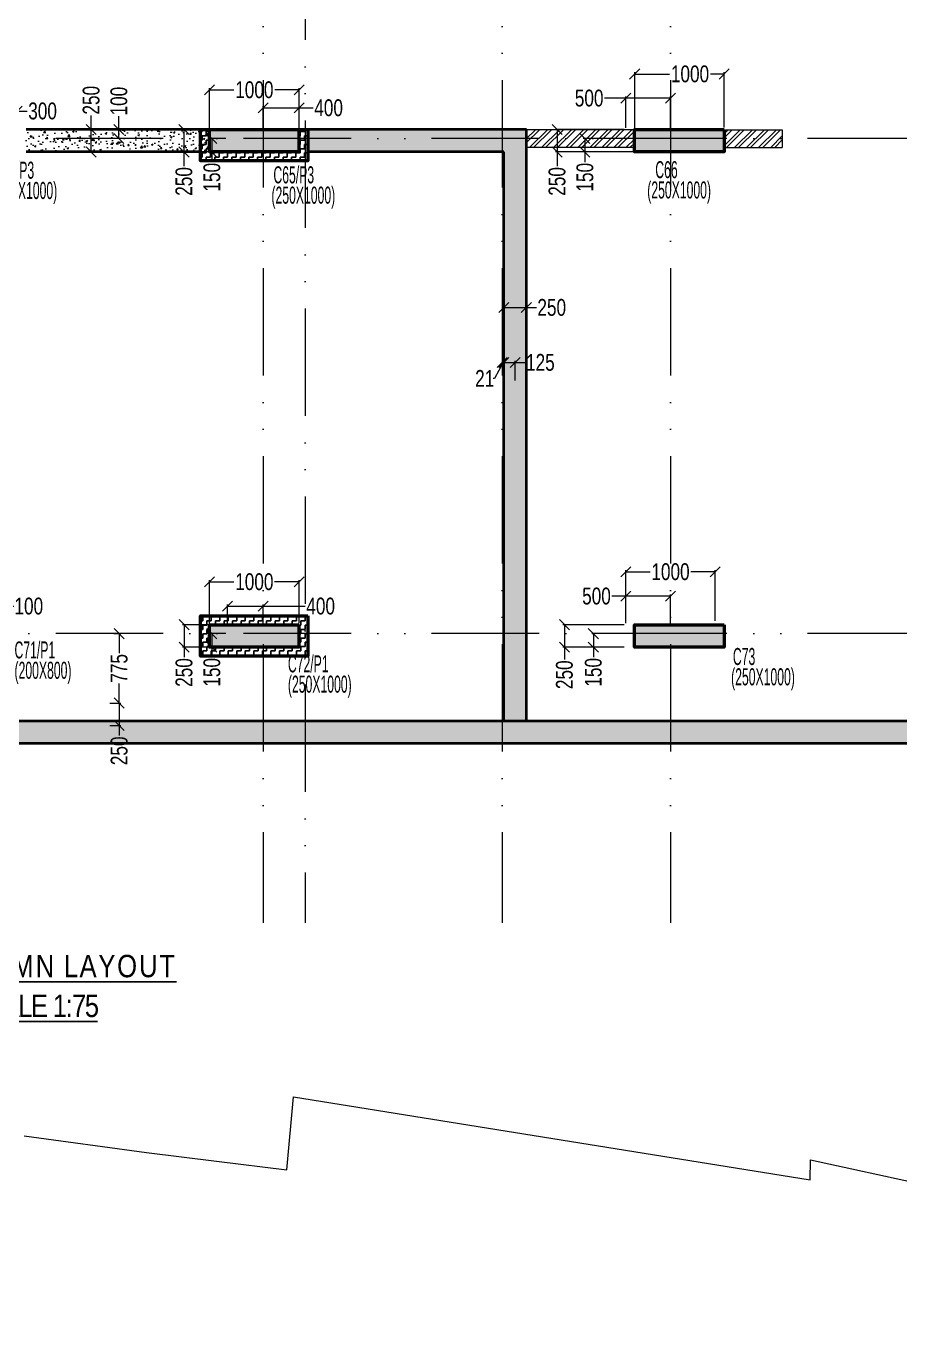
# Model space of a CAD drawing. Header units: millimetres. Extents: x 359 to 43503, y 1365 to 61403.
# Drawn here: x 17270 to 27035, y 3565 to 18096 of the extents above; entities that cross this region are included whole.
import ezdxf

# ---------------------------------------------------------------- set-up
doc = ezdxf.new("R2010")
doc.units = ezdxf.units.MM
doc.linetypes.add('ACAD_ISO04W100', pattern=[30, 24, -3, 0, -3])
doc.linetypes.add('ACAD_ISO12W100', pattern=[21, 12, -3, 0, -3, 0, -3])
for name, color, linetype, lineweight in [('-STR-WALL HAT', 250, 'Continuous', 20), ('A-ANNO-DIMS', 8, 'Continuous', 15), ('A-ANNO-GRID-LINE', 9, 'ACAD_ISO04W100', 20), ('A-CLMN', 5, 'Continuous', 50), ('A-CONC', 5, 'Continuous', 40), ('A-CONC-PATT', 253, 'Continuous', 0), ('Block work', 2, 'Continuous', 13), ('ESGridAnnotations', 181, 'Continuous', 20), ('S - BEAM', 2, 'Continuous', 13), ('S-COLS-IDEN', 4, 'Continuous', 9), ('STR-COL-DIM', 8, 'Continuous', 18)]:
    doc.layers.add(name, color=color, linetype=linetype, lineweight=lineweight)
for name, color, linetype in [('COMMENTS', 1, 'Continuous'), ('S-COL-TER HATCH', 55, 'Continuous'), ('sub title', 22, 'Continuous')]:
    doc.layers.add(name, color=color, linetype=linetype)
doc.styles.add('SD', font='ARIALNB.TTF')
doc.styles.add('SOBHA', font='swisscl.ttf')
doc.styles.add('Swis721 LtCn BT', font='swisscl.ttf', dxfattribs={"width": 0.7, "height": 250})
doc.dimstyles.new('S-75', dxfattribs={"dimscale": 75, "dimtxt": 2.5, "dimasz": 1.5, "dimexe": 0.25, "dimexo": 0.25, "dimgap": 0.1, "dimtad": 0, "dimdec": 0, "dimzin": 0, "dimdsep": 46, "dimtxsty": 'SOBHA', "dimblk": 'OBLIQUE', "dimcen": 0.09, "dimclrd": 9, "dimclre": 9, "dimclrt": 6, "dimadec": 5, "dimazin": 0, "dimtfac": 1, "dimtdec": 0, "dimtmove": 0, "dimatfit": 3, "dimfxl": 0.18, "dimtolj": 1, "dimtzin": 0, "dimlwd": -1, "dimlwe": -1, "dimarcsym": 0})
pattern_1 = [(45, (200923.71, 1703718.63), (-67.351921, 67.351921), []), (45, (200968.61, 1703718.63), (-67.351921, 67.351921), [])]

# ---------------------------------------------------------------- blocks, each defined once
blk = doc.blocks.new('A$Ca94b9103')
at = {"layer": '-STR-WALL HAT'}
h = blk.add_hatch(dxfattribs=at)
h.set_pattern_fill('AR-CONC', color=8, style=0)
h.set_pattern_definition([(50, (-0.37, 0), (182.1847, -15.9391), [19.05, -209.55]), (355, (-0.37, 0), (-35.2434, 191.0568), [15.24, -167.6406]), (100.45144, (14.81, -1.33), (146.94125, 175.11775), [16.19, -178.0902]), (46.1842, (-0.37, 50.8), (271.079, -42.0423), [28.575, -314.325]), (96.6356, (22.22, 47.3), (237.4041, 247.4261), [24.285, -267.1356]), (351.18415, (-0.37, 50.8), (237.4041, 247.4261), [22.86, -251.4597]), (21, (25.03, 38.1), (151.6144, -102.2652), [19.05, -209.55]), (326, (25.03, 38.1), (61.802, 184.188), [15.24, -167.64]), (71.45144, (37.66, 29.58), (213.4164, 81.9228), [16.19, -178.0899]), (37.5, (-0.37, 0), (3.0886, 84.55504), [0, -165.608, 0, -170.18, 0, -168.275]), (7.5, (-0.37, 0), (66.81966, 100.18057), [0, -97.028, 0, -161.798, 0, -64.135]), (327.5, (-57.01, 0), (135.5906, -5.72874), [0, -63.5, 0, -198.12, 0, -262.89]), (317.5, (-82.41, 0), (148.1292, 25.4265), [0, -82.55, 0, -131.572, 0, -186.69])])
edge = h.paths.add_edge_path()
edge.add_line((18391, 6406), (18391, 51))
edge.add_line((18391, 51), (8201, 51))
edge.add_line((8201, 51), (8201, 47))
edge.add_line((8201, 47), (7951, 47))
edge.add_line((7951, 47), (7950, -199))
edge.add_line((7950, -199), (29145, -199))
edge.add_line((29145, -199), (29146, 6895))
edge.add_line((29146, 6895), (31641, 6895))
edge.add_line((31641, 6895), (31641, 10406))
edge.add_line((31646, 10406), (31391, 10406))
edge.add_line((31391, 10406), (31391, 7145))
edge.add_line((31391, 7145), (28896, 7145))
edge.add_line((28896, 7145), (28896, 51))
edge.add_line((28896, 51), (18147, 51))
edge.add_line((18641, 51), (18641, 6656))
edge.add_line((18641, 6656), (16201, 6656))
edge.add_line((16201, 6656), (16200, 6406))
edge.add_line((16200, 6406), (18391, 6406))
h = blk.add_hatch(dxfattribs=at)
h.set_pattern_fill('AR-CONC', color=8, style=0)
h.set_pattern_definition([(50, (-0.37, -49.92), (182.1847, -15.9391), [19.05, -209.55]), (355, (-0.37, -49.92), (-35.2434, 191.0568), [15.24, -167.6406]), (100.4514, (14.81, -51.25), (146.9412, 175.1178), [16.19, -178.0902]), (46.1842, (-0.37, 0.88), (271.079, -42.0423), [28.575, -314.325]), (96.6356, (22.22, -2.63), (237.404, 247.426), [24.285, -267.1356]), (351.1842, (-0.37, 0.88), (237.404, 247.426), [22.86, -251.4597]), (21, (25.03, -11.82), (151.6144, -102.2652), [19.05, -209.55]), (326, (25.03, -11.82), (61.802, 184.188), [15.24, -167.64]), (71.4514, (37.66, -20.35), (213.4164, 81.9228), [16.19, -178.09]), (37.5, (-0.37, -49.924), (3.0886, 84.55504), [0, -165.608, 0, -170.18, 0, -168.275]), (7.5, (-0.37, -49.92), (66.81966, 100.18057), [0, -97.028, 0, -161.798, 0, -64.135]), (327.5, (-57.01, -49.924), (135.5906, -5.72874), [0, -63.5, 0, -198.12, 0, -262.89]), (317.5, (-82.41, -49.92), (148.1292, 25.4265), [0, -82.55, 0, -131.572, 0, -186.69])])
h.paths.add_polyline_path([(15100, 6656), (13051, 6656), (13051, 6406), (15100, 6406)])
at = {"layer": 'A-CONC-PATT'}
h = blk.add_hatch(color=256, dxfattribs=at)
h.dxf.hatch_style = 1
h.paths.add_polyline_path([(16100, 6406), (16100, 6656), (15100, 6656), (15100, 6406)])
at = {"layer": 'A-CONC-PATT', "linetype": 'ByBlock'}
h = blk.add_hatch(color=256, dxfattribs=at)
h.dxf.hatch_style = 1
h.paths.add_polyline_path([(20850, 6656), (20850, 6406), (19850, 6406), (19850, 6656)])
at = {"layer": 'A-CONC-PATT'}
h = blk.add_hatch(color=256, dxfattribs=at)
h.dxf.hatch_style = 1
h.paths.add_polyline_path([(15100, 876), (16100, 876), (16100, 1126), (15100, 1126)])
at = {"layer": 'A-CONC-PATT', "linetype": 'ByBlock'}
h = blk.add_hatch(color=256, dxfattribs=at)
h.dxf.hatch_style = 1
h.paths.add_polyline_path([(20850, 1126), (20850, 876), (19850, 876), (19850, 1126)])
at = {"layer": 'Block work', "linetype": 'ByBlock'}
h = blk.add_hatch(dxfattribs=at)
h.set_pattern_fill('ANSI32', color=0, scale=10)
h.set_pattern_definition(pattern_1)
h.paths.add_polyline_path([(21500, 6655), (20850, 6655), (20850, 6456), (21500, 6456)])
h.paths.add_polyline_path([(23800, 6655), (23550, 6655), (23550, 6456), (23800, 6456)])
h.paths.add_polyline_path([(24000, 6731), (23800, 6731), (23800, 6656), (24000, 6656)])
h = blk.add_hatch(dxfattribs=at)
h.set_pattern_fill('ANSI32', color=0, scale=10)
h.set_pattern_definition(pattern_1)
h.paths.add_polyline_path([(19848, 6655), (18638, 6655), (18638, 6455), (19848, 6455)])
at = {"layer": 'S-COL-TER HATCH', "linetype": 'ByBlock'}
h = blk.add_hatch(dxfattribs=at)
h.set_pattern_fill('ZIGZAG', color=8, scale=15)
h.set_pattern_definition([(0, (4758.84, -1324.26), (47.625, 47.625), [47.625, -47.625]), (90, (4806.466, -1324.26), (-47.625, 47.625), [47.625, -47.625])])
h.paths.add_polyline_path([(16200, 6656), (15000, 6656), (15000, 6306), (16200, 6306)])
h.paths.add_polyline_path([(15100, 6406), (15100, 6656), (16100, 6656), (16100, 6406)], flags=16)
h = blk.add_hatch(dxfattribs=at)
h.set_pattern_fill('ZIGZAG', color=8, scale=15)
h.set_pattern_definition([(0, (98.907, 925.54), (47.625, 47.625), [47.625, -47.625]), (90, (146.532, 925.54), (-47.625, 47.625), [47.625, -47.625])])
h.paths.add_polyline_path([(16200, 1226), (15000, 1226), (15000, 776), (16200, 776)])
h.paths.add_polyline_path([(15100, 876), (15100, 1126), (16100, 1126), (16100, 876)], flags=16)
at = {"layer": 'A-CLMN'}
for points, elevation in [([(16201, 6656), (16200, 6306), (15000, 6306), (15001, 6656)], 0), ([(16100, 6656), (16100, 6406), (15100, 6406), (15100, 6656)], 0), ([(20850, 6656), (20850, 6406), (19850, 6406), (19850, 6656)], -1), ([(16200, 1226), (16200, 776), (15000, 776), (15000, 1226)], -1), ([(16100, 1126), (16100, 876), (15100, 876), (15100, 1126)], -1), ([(20850, 1126), (20850, 876), (19850, 876), (19850, 1126)], -1)]:
    blk.add_lwpolyline(points, close=True, dxfattribs=dict(at, elevation=elevation))
at = {"layer": 'A-CONC', "ltscale": 50}
for p, q in [((18641, 6656, -2694), (16201, 6656, -1)), ((18641, 51, -2694), (18641, 6656, -2694)), ((18391, 6406, -2694), (16201, 6406, -1)), ((18391, 51, -2694), (18391, 6406, -2694)), ((10240, 51, -1), (17245, 51, -1)), ((17245, 51, -1), (28895, 51, -1))]:
    blk.add_line(p, q, dxfattribs=at)
for points, elevation in [([(15001, 6656), (13051, 6656)], 0), ([(15100, 6656), (15100, 6406)], 0), ([(15100, 6656), (15100, 6406)], 0), ([(16100, 6406), (16100, 6656)], 0), ([(16100, 6406), (16100, 6656)], 0), ([(15001, 6406), (13051, 6406)], 0), ([(7950, -199), (29145, -199)], -1)]:
    blk.add_lwpolyline(points, dxfattribs=dict(at, elevation=elevation))
at = {"layer": 'Block work', "linetype": 'ByBlock'}
for p, q in [((19848, 6655, 1), (18638, 6655, -2693)), ((20849, 6655, 1), (21500, 6655, 1))]:
    blk.add_line(p, q, dxfattribs=at)
at = {"layer": 'Block work', "ltscale": 50}
for p, q in [((19850, 6655, 1), (18640, 6655, -2692)), ((18640, 6455, -2693), (18640, 6655, -2693)), ((19850, 6456, 1), (18640, 6455, -2692)), ((20851, 6456, 1), (21500, 6456, 1))]:
    blk.add_line(p, q, dxfattribs=at)
at = {"layer": 'Block work', "linetype": 'ByBlock', "elevation": 1}
blk.add_lwpolyline([(21500, 6655), (21500, 6456)], dxfattribs=at)
at = {"layer": 'S - BEAM', "linetype": 'ByBlock'}
blk.add_line((18641, 6456, -2694), (18641, 6656, -2694), dxfattribs=at)
blk = doc.blocks.new('STRG')
at = {"layer": 'A-ANNO-DIMS', "linetype": 'ACAD_ISO12W100', "ltscale": 100}
for p, q in [((35970.1, -1588153, -0.1), (35970.1, -1637469.2, -0.1)), ((38639.8, -1588153, -0.1), (38639.8, -1637469.2, -0.1)), ((40520.1, -1588153, -0.1), (40520.1, -1637469.2, -0.1)), ((36439.7, -1588603, -0.1), (36439.7, -1637469.2, -0.1)), ((55854, -1628709.7, -0.3), (17033.9, -1628709.7, -0.3)), ((55854, -1634239.7, -0.3), (17033.9, -1634239.7, -0.3))]:
    blk.add_line(p, q, dxfattribs=at)
blk = doc.blocks.new('_Oblique')
at = {"color": 0, "linetype": 'ByBlock', "lineweight": -2}
blk.add_line((-0.5, -0.5), (0.5, 0.5), dxfattribs=at)
blk = doc.blocks.new('*D717')
at = {"layer": 'Defpoints', "color": 0, "transparency": 16777216}
for p in [(24071, 11309, 0), (23609, 11159), (23971, 11159, 0)]:
    blk.add_point(p, dxfattribs=at)
at = {"layer": 'STR-COL-DIM', "color": 9, "transparency": 16777216}
for p, q in [((24052, 11309), (23591, 11309)), ((23609, 11309), (23609, 11159)), ((23952, 11159), (23591, 11159)), ((23609, 11159), (23609, 11046))]:
    blk.add_line(p, q, dxfattribs=at)
at = {"layer": 'STR-COL-DIM', "color": 9, "transparency": 16777216, "xscale": 112.5, "yscale": 112.5, "zscale": 112.5}
for p, rotation in [((23609, 11309), 90), ((23609, 11159), 270)]:
    blk.add_blockref('_Oblique', p, dxfattribs=dict(at, rotation=rotation))
at = {"layer": 'STR-COL-DIM', "color": 6, "transparency": 16777216, "insert": (23609, 10877), "char_height": 187.5, "attachment_point": 5, "rotation": 90, "style": 'SOBHA'}
blk.add_mtext('\\A1;150', dxfattribs=at)
blk = doc.blocks.new('*D718')
at = {"layer": 'Defpoints', "color": 0, "transparency": 16777216}
for p in [(23286, 11409), (23971, 11409, 0), (23971, 11159, 0)]:
    blk.add_point(p, dxfattribs=at)
at = {"layer": 'STR-COL-DIM', "color": 9, "transparency": 16777216}
for p, q in [((23952, 11409), (23267, 11409)), ((23286, 11409), (23286, 11159)), ((23952, 11159), (23267, 11159)), ((23286, 11159), (23286, 11021))]:
    blk.add_line(p, q, dxfattribs=at)
at = {"layer": 'STR-COL-DIM', "color": 9, "transparency": 16777216, "xscale": 112.5, "yscale": 112.5, "zscale": 112.5}
for p, rotation in [((23286, 11409), 90), ((23286, 11159), 270)]:
    blk.add_blockref('_Oblique', p, dxfattribs=dict(at, rotation=rotation))
at = {"layer": 'STR-COL-DIM', "color": 6, "transparency": 16777216, "insert": (23286, 10850), "char_height": 187.5, "attachment_point": 5, "rotation": 90, "style": 'SOBHA'}
blk.add_mtext('\\A1;250', dxfattribs=at)
blk = doc.blocks.new('*D719')
at = {"layer": 'Defpoints', "color": 0, "transparency": 16777216}
for p in [(24971, 12000), (23971, 11434, 0), (24971, 11434, 0)]:
    blk.add_point(p, dxfattribs=at)
at = {"layer": 'STR-COL-DIM', "color": 9, "transparency": 16777216}
for p, q in [((23971, 11452), (23971, 12019)), ((23971, 12000), (24243, 12000)), ((24971, 12000), (24698, 12000)), ((24971, 11452), (24971, 12019))]:
    blk.add_line(p, q, dxfattribs=at)
at = {"layer": 'STR-COL-DIM', "color": 9, "transparency": 16777216, "xscale": 112.5, "yscale": 112.5, "zscale": 112.5, "rotation": 180}
blk.add_blockref('_Oblique', (23971, 12000), dxfattribs=at)
at = {"layer": 'STR-COL-DIM', "color": 9, "transparency": 16777216, "xscale": 112.5, "yscale": 112.5, "zscale": 112.5}
blk.add_blockref('_Oblique', (24971, 12000), dxfattribs=at)
at = {"layer": 'STR-COL-DIM', "color": 6, "transparency": 16777216, "insert": (24471, 12000), "char_height": 187.5, "attachment_point": 5, "style": 'SOBHA'}
blk.add_mtext('\\A1;1000', dxfattribs=at)
blk = doc.blocks.new('*D720')
at = {"layer": 'Defpoints', "color": 0, "transparency": 16777216}
for p in [(23971, 11728), (23971, 11434, 0), (24471, 11409, 0)]:
    blk.add_point(p, dxfattribs=at)
at = {"layer": 'STR-COL-DIM', "color": 9, "transparency": 16777216}
for p, q in [((23971, 11728), (23815, 11728)), ((23971, 11452), (23971, 11747)), ((24471, 11728), (23971, 11728)), ((24471, 11427), (24471, 11747))]:
    blk.add_line(p, q, dxfattribs=at)
at = {"layer": 'STR-COL-DIM', "color": 9, "transparency": 16777216, "xscale": 112.5, "yscale": 112.5, "zscale": 112.5, "rotation": 180}
blk.add_blockref('_Oblique', (23971, 11728), dxfattribs=at)
at = {"layer": 'STR-COL-DIM', "color": 9, "transparency": 16777216, "xscale": 112.5, "yscale": 112.5, "zscale": 112.5}
blk.add_blockref('_Oblique', (24471, 11728), dxfattribs=at)
at = {"layer": 'STR-COL-DIM', "color": 6, "transparency": 16777216, "insert": (23644, 11728), "char_height": 187.5, "attachment_point": 5, "style": 'SOBHA'}
blk.add_mtext('\\A1;500', dxfattribs=at)
blk = doc.blocks.new('*D599')
at = {"layer": 'Defpoints', "color": 0, "transparency": 16777216}
for p in [(16870, 17146), (16870, 16939, 0), (17171, 16939)]:
    blk.add_point(p, dxfattribs=at)
at = {"layer": 'STR-COL-DIM', "color": 9, "transparency": 16777216}
for p, q in [((16870, 16957), (16870, 17165)), ((17171, 16957), (17171, 17165)), ((16870, 17146), (17171, 17146)), ((17171, 17146), (17283, 17146))]:
    blk.add_line(p, q, dxfattribs=at)
at = {"layer": 'STR-COL-DIM', "color": 9, "transparency": 16777216, "xscale": 112.5, "yscale": 112.5, "zscale": 112.5, "rotation": 180}
blk.add_blockref('_Oblique', (16870, 17146), dxfattribs=at)
at = {"layer": 'STR-COL-DIM', "color": 9, "transparency": 16777216, "xscale": 112.5, "yscale": 112.5, "zscale": 112.5}
blk.add_blockref('_Oblique', (17171, 17146), dxfattribs=at)
at = {"layer": 'STR-COL-DIM', "color": 6, "transparency": 16777216, "insert": (17455, 17146), "char_height": 187.5, "attachment_point": 5, "style": 'SOBHA'}
blk.add_mtext('\\A1;300', dxfattribs=at)
blk = doc.blocks.new('*D600')
at = {"layer": 'Defpoints', "color": 0, "transparency": 16777216}
for p in [(19521, 16839, 0), (19347, 16689), (19521, 16689, 0)]:
    blk.add_point(p, dxfattribs=at)
at = {"layer": 'STR-COL-DIM', "color": 9, "transparency": 16777216}
for p, q in [((19502, 16839), (19328, 16839)), ((19347, 16839), (19347, 16689)), ((19502, 16689), (19328, 16689)), ((19347, 16689), (19347, 16576))]:
    blk.add_line(p, q, dxfattribs=at)
at = {"layer": 'STR-COL-DIM', "color": 9, "transparency": 16777216, "xscale": 112.5, "yscale": 112.5, "zscale": 112.5}
for p, rotation in [((19347, 16839), 90), ((19347, 16689), 270)]:
    blk.add_blockref('_Oblique', p, dxfattribs=dict(at, rotation=rotation))
at = {"layer": 'STR-COL-DIM', "color": 6, "transparency": 16777216, "insert": (19347, 16407), "char_height": 187.5, "attachment_point": 5, "rotation": 90, "style": 'SOBHA'}
blk.add_mtext('\\A1;150', dxfattribs=at)
blk = doc.blocks.new('*D601')
at = {"layer": 'Defpoints', "color": 0, "transparency": 16777216}
for p in [(19035, 16939), (19320, 16939, 0), (19520, 16689, 0)]:
    blk.add_point(p, dxfattribs=at)
at = {"layer": 'STR-COL-DIM', "color": 9, "transparency": 16777216}
for p, q in [((19301, 16939), (19016, 16939)), ((19035, 16939), (19035, 16689)), ((19501, 16689), (19016, 16689)), ((19035, 16689), (19035, 16532))]:
    blk.add_line(p, q, dxfattribs=at)
at = {"layer": 'STR-COL-DIM', "color": 9, "transparency": 16777216, "xscale": 112.5, "yscale": 112.5, "zscale": 112.5}
for p, rotation in [((19035, 16939), 90), ((19035, 16689), 270)]:
    blk.add_blockref('_Oblique', p, dxfattribs=dict(at, rotation=rotation))
at = {"layer": 'STR-COL-DIM', "color": 6, "transparency": 16777216, "insert": (19035, 16360), "char_height": 187.5, "attachment_point": 5, "rotation": 90, "style": 'SOBHA'}
blk.add_mtext('\\A1;250', dxfattribs=at)
blk = doc.blocks.new('*D602')
at = {"layer": 'Defpoints', "color": 0, "transparency": 16777216}
for p in [(20321, 17383), (19321, 16939, 0), (20321, 16939)]:
    blk.add_point(p, dxfattribs=at)
at = {"layer": 'STR-COL-DIM', "color": 9, "transparency": 16777216}
for p, q in [((19321, 16958), (19321, 17401)), ((19321, 17383), (19593, 17383)), ((20321, 17383), (20049, 17383)), ((20321, 16957), (20321, 17401))]:
    blk.add_line(p, q, dxfattribs=at)
at = {"layer": 'STR-COL-DIM', "color": 9, "transparency": 16777216, "xscale": 112.5, "yscale": 112.5, "zscale": 112.5, "rotation": 180}
blk.add_blockref('_Oblique', (19321, 17383), dxfattribs=at)
at = {"layer": 'STR-COL-DIM', "color": 9, "transparency": 16777216, "xscale": 112.5, "yscale": 112.5, "zscale": 112.5}
blk.add_blockref('_Oblique', (20321, 17383), dxfattribs=at)
at = {"layer": 'STR-COL-DIM', "color": 6, "transparency": 16777216, "insert": (19821, 17383), "char_height": 187.5, "attachment_point": 5, "style": 'SOBHA'}
blk.add_mtext('\\A1;1000', dxfattribs=at)
blk = doc.blocks.new('*D603')
at = {"layer": 'Defpoints', "color": 0, "transparency": 16777216}
for p in [(19921, 17182), (19921, 16939), (20321, 16939)]:
    blk.add_point(p, dxfattribs=at)
at = {"layer": 'STR-COL-DIM', "color": 9, "transparency": 16777216}
for p, q in [((19921, 16957), (19921, 17201)), ((19921, 17182), (20321, 17182)), ((20321, 16957), (20321, 17201)), ((20321, 17182), (20479, 17182))]:
    blk.add_line(p, q, dxfattribs=at)
at = {"layer": 'STR-COL-DIM', "color": 9, "transparency": 16777216, "xscale": 112.5, "yscale": 112.5, "zscale": 112.5, "rotation": 180}
blk.add_blockref('_Oblique', (19921, 17182), dxfattribs=at)
at = {"layer": 'STR-COL-DIM', "color": 9, "transparency": 16777216, "xscale": 112.5, "yscale": 112.5, "zscale": 112.5}
blk.add_blockref('_Oblique', (20321, 17182), dxfattribs=at)
at = {"layer": 'STR-COL-DIM', "color": 6, "transparency": 16777216, "insert": (20651, 17182), "char_height": 187.5, "attachment_point": 5, "style": 'SOBHA'}
blk.add_mtext('\\A1;400', dxfattribs=at)
blk = doc.blocks.new('*D604')
at = {"layer": 'Defpoints', "color": 0, "transparency": 16777216}
for p in [(24071, 16839, -1), (23515, 16689), (24071, 16689)]:
    blk.add_point(p, dxfattribs=at)
at = {"layer": 'STR-COL-DIM', "color": 9, "transparency": 16777216}
for p, q in [((24052, 16839), (23496, 16839)), ((23515, 16839), (23515, 16689)), ((24052, 16689), (23496, 16689)), ((23515, 16689), (23515, 16576))]:
    blk.add_line(p, q, dxfattribs=at)
at = {"layer": 'STR-COL-DIM', "color": 9, "transparency": 16777216, "xscale": 112.5, "yscale": 112.5, "zscale": 112.5}
for p, rotation in [((23515, 16839), 90), ((23515, 16689), 270)]:
    blk.add_blockref('_Oblique', p, dxfattribs=dict(at, rotation=rotation))
at = {"layer": 'STR-COL-DIM', "color": 6, "transparency": 16777216, "insert": (23515, 16407), "char_height": 187.5, "attachment_point": 5, "rotation": 90, "style": 'SOBHA'}
blk.add_mtext('\\A1;150', dxfattribs=at)
blk = doc.blocks.new('*D605')
at = {"layer": 'Defpoints', "color": 0, "transparency": 16777216}
for p in [(23204, 16939), (23971, 16939, 0), (23971, 16689, 0)]:
    blk.add_point(p, dxfattribs=at)
at = {"layer": 'STR-COL-DIM', "color": 9, "transparency": 16777216}
for p, q in [((23952, 16939), (23185, 16939)), ((23204, 16939), (23204, 16689)), ((23952, 16689), (23185, 16689)), ((23204, 16689), (23204, 16532))]:
    blk.add_line(p, q, dxfattribs=at)
at = {"layer": 'STR-COL-DIM', "color": 9, "transparency": 16777216, "xscale": 112.5, "yscale": 112.5, "zscale": 112.5}
for p, rotation in [((23204, 16939), 90), ((23204, 16689), 270)]:
    blk.add_blockref('_Oblique', p, dxfattribs=dict(at, rotation=rotation))
at = {"layer": 'STR-COL-DIM', "color": 6, "transparency": 16777216, "insert": (23204, 16360), "char_height": 187.5, "attachment_point": 5, "rotation": 90, "style": 'SOBHA'}
blk.add_mtext('\\A1;250', dxfattribs=at)
blk = doc.blocks.new('*D606')
at = {"layer": 'Defpoints', "color": 0, "transparency": 16777216}
for p in [(25071, 17560), (24071, 16920, 0), (25071, 16945, 0)]:
    blk.add_point(p, dxfattribs=at)
at = {"layer": 'STR-COL-DIM', "color": 9, "transparency": 16777216}
for p, q in [((24071, 16939), (24071, 17579)), ((24071, 17560), (24461, 17560)), ((25071, 17560), (24917, 17560)), ((25071, 16964), (25071, 17579))]:
    blk.add_line(p, q, dxfattribs=at)
at = {"layer": 'STR-COL-DIM', "color": 9, "transparency": 16777216, "xscale": 112.5, "yscale": 112.5, "zscale": 112.5, "rotation": 180}
blk.add_blockref('_Oblique', (24071, 17560), dxfattribs=at)
at = {"layer": 'STR-COL-DIM', "color": 9, "transparency": 16777216, "xscale": 112.5, "yscale": 112.5, "zscale": 112.5}
blk.add_blockref('_Oblique', (25071, 17560), dxfattribs=at)
at = {"layer": 'STR-COL-DIM', "color": 6, "transparency": 16777216, "insert": (24689, 17560), "char_height": 187.5, "attachment_point": 5, "style": 'SOBHA'}
blk.add_mtext('\\A1;1000', dxfattribs=at)
blk = doc.blocks.new('*D607')
at = {"layer": 'Defpoints', "color": 0, "transparency": 16777216}
for p in [(24471, 17290), (23971, 16939, 0), (24471, 16939)]:
    blk.add_point(p, dxfattribs=at)
at = {"layer": 'STR-COL-DIM', "color": 9, "transparency": 16777216}
for p, q in [((23971, 16957), (23971, 17309)), ((24471, 16957), (24471, 17309)), ((23971, 17290), (23733, 17290)), ((24471, 17290), (23971, 17290))]:
    blk.add_line(p, q, dxfattribs=at)
at = {"layer": 'STR-COL-DIM', "color": 9, "transparency": 16777216, "xscale": 112.5, "yscale": 112.5, "zscale": 112.5, "rotation": 180}
blk.add_blockref('_Oblique', (23971, 17290), dxfattribs=at)
at = {"layer": 'STR-COL-DIM', "color": 9, "transparency": 16777216, "xscale": 112.5, "yscale": 112.5, "zscale": 112.5}
blk.add_blockref('_Oblique', (24471, 17290), dxfattribs=at)
at = {"layer": 'STR-COL-DIM', "color": 6, "transparency": 16777216, "insert": (23562, 17290), "char_height": 187.5, "attachment_point": 5, "style": 'SOBHA'}
blk.add_mtext('\\A1;500', dxfattribs=at)
blk = doc.blocks.new('*D623')
at = {"layer": 'Defpoints', "color": 0, "transparency": 16777216}
for p in [(16971, 11616), (16870, 11409, 0), (16971, 11409)]:
    blk.add_point(p, dxfattribs=at)
at = {"layer": 'STR-COL-DIM', "color": 9, "transparency": 16777216}
for p, q in [((16870, 11427), (16870, 11635)), ((16971, 11427), (16971, 11635)), ((16870, 11616), (16971, 11616)), ((16971, 11616), (17132, 11616))]:
    blk.add_line(p, q, dxfattribs=at)
at = {"layer": 'STR-COL-DIM', "color": 9, "transparency": 16777216, "xscale": 112.5, "yscale": 112.5, "zscale": 112.5, "rotation": 180}
blk.add_blockref('_Oblique', (16870, 11616), dxfattribs=at)
at = {"layer": 'STR-COL-DIM', "color": 9, "transparency": 16777216, "xscale": 112.5, "yscale": 112.5, "zscale": 112.5}
blk.add_blockref('_Oblique', (16971, 11616), dxfattribs=at)
at = {"layer": 'STR-COL-DIM', "color": 6, "transparency": 16777216, "insert": (17301, 11616), "char_height": 187.5, "attachment_point": 5, "style": 'SOBHA'}
blk.add_mtext('\\A1;100', dxfattribs=at)
blk = doc.blocks.new('*D624')
at = {"layer": 'Defpoints', "color": 0, "transparency": 16777216}
for p in [(19521, 11309, 0), (19347, 11159), (19521, 11159)]:
    blk.add_point(p, dxfattribs=at)
at = {"layer": 'STR-COL-DIM', "color": 9, "transparency": 16777216}
for p, q in [((19502, 11309), (19328, 11309)), ((19347, 11309), (19347, 11159)), ((19502, 11159), (19328, 11159)), ((19347, 11159), (19347, 11046))]:
    blk.add_line(p, q, dxfattribs=at)
at = {"layer": 'STR-COL-DIM', "color": 9, "transparency": 16777216, "xscale": 112.5, "yscale": 112.5, "zscale": 112.5}
for p, rotation in [((19347, 11309), 90), ((19347, 11159), 270)]:
    blk.add_blockref('_Oblique', p, dxfattribs=dict(at, rotation=rotation))
at = {"layer": 'STR-COL-DIM', "color": 6, "transparency": 16777216, "insert": (19347, 10877), "char_height": 187.5, "attachment_point": 5, "rotation": 90, "style": 'SOBHA'}
blk.add_mtext('\\A1;150', dxfattribs=at)
blk = doc.blocks.new('*D625')
at = {"layer": 'Defpoints', "color": 0, "transparency": 16777216}
for p in [(19036, 11409), (19521, 11409, 0), (19521, 11159)]:
    blk.add_point(p, dxfattribs=at)
at = {"layer": 'STR-COL-DIM', "color": 9, "transparency": 16777216}
for p, q in [((19502, 11409), (19017, 11409)), ((19036, 11409), (19036, 11159)), ((19502, 11159), (19017, 11159)), ((19036, 11159), (19036, 11046))]:
    blk.add_line(p, q, dxfattribs=at)
at = {"layer": 'STR-COL-DIM', "color": 9, "transparency": 16777216, "xscale": 112.5, "yscale": 112.5, "zscale": 112.5}
for p, rotation in [((19036, 11409), 90), ((19036, 11159), 270)]:
    blk.add_blockref('_Oblique', p, dxfattribs=dict(at, rotation=rotation))
at = {"layer": 'STR-COL-DIM', "color": 6, "transparency": 16777216, "insert": (19036, 10875), "char_height": 187.5, "attachment_point": 5, "rotation": 90, "style": 'SOBHA'}
blk.add_mtext('\\A1;250', dxfattribs=at)
blk = doc.blocks.new('*D626')
at = {"layer": 'Defpoints', "color": 0, "transparency": 16777216}
for p in [(20321, 11888), (19321, 11409), (20321, 11409)]:
    blk.add_point(p, dxfattribs=at)
at = {"layer": 'STR-COL-DIM', "color": 9, "transparency": 16777216}
for p, q in [((19321, 11427), (19321, 11907)), ((19321, 11888), (19593, 11888)), ((20321, 11888), (20048, 11888)), ((20321, 11427), (20321, 11907))]:
    blk.add_line(p, q, dxfattribs=at)
at = {"layer": 'STR-COL-DIM', "color": 9, "transparency": 16777216, "xscale": 112.5, "yscale": 112.5, "zscale": 112.5, "rotation": 180}
blk.add_blockref('_Oblique', (19321, 11888), dxfattribs=at)
at = {"layer": 'STR-COL-DIM', "color": 9, "transparency": 16777216, "xscale": 112.5, "yscale": 112.5, "zscale": 112.5}
blk.add_blockref('_Oblique', (20321, 11888), dxfattribs=at)
at = {"layer": 'STR-COL-DIM', "color": 6, "transparency": 16777216, "insert": (19821, 11888), "char_height": 187.5, "attachment_point": 5, "style": 'SOBHA'}
blk.add_mtext('\\A1;1000', dxfattribs=at)
blk = doc.blocks.new('*D627')
at = {"layer": 'Defpoints', "color": 0, "transparency": 16777216}
for p in [(19521, 11616), (19521, 11409), (19921, 11409, 0)]:
    blk.add_point(p, dxfattribs=at)
at = {"layer": 'STR-COL-DIM', "color": 9, "transparency": 16777216}
for p, q in [((19521, 11427), (19521, 11635)), ((19921, 11427), (19921, 11635)), ((19521, 11616), (19921, 11616)), ((19921, 11616), (20389, 11616))]:
    blk.add_line(p, q, dxfattribs=at)
at = {"layer": 'STR-COL-DIM', "color": 9, "transparency": 16777216, "xscale": 112.5, "yscale": 112.5, "zscale": 112.5, "rotation": 180}
blk.add_blockref('_Oblique', (19521, 11616), dxfattribs=at)
at = {"layer": 'STR-COL-DIM', "color": 9, "transparency": 16777216, "xscale": 112.5, "yscale": 112.5, "zscale": 112.5}
blk.add_blockref('_Oblique', (19921, 11616), dxfattribs=at)
at = {"layer": 'STR-COL-DIM', "color": 6, "transparency": 16777216, "insert": (20562, 11616), "char_height": 187.5, "attachment_point": 5, "style": 'SOBHA'}
blk.add_mtext('\\A1;400', dxfattribs=at)
blk = doc.blocks.new('*D628')
at = {"layer": 'Defpoints', "color": 0, "transparency": 16777216}
for p in [(24971, 12000), (23971, 11434, 0), (24971, 11434, 0)]:
    blk.add_point(p, dxfattribs=at)
at = {"layer": 'STR-COL-DIM', "color": 9, "transparency": 16777216}
for p, q in [((23971, 11452), (23971, 12019)), ((23971, 12000), (24243, 12000)), ((24971, 12000), (24698, 12000)), ((24971, 11452), (24971, 12019))]:
    blk.add_line(p, q, dxfattribs=at)
at = {"layer": 'STR-COL-DIM', "color": 9, "transparency": 16777216, "xscale": 112.5, "yscale": 112.5, "zscale": 112.5, "rotation": 180}
blk.add_blockref('_Oblique', (23971, 12000), dxfattribs=at)
at = {"layer": 'STR-COL-DIM', "color": 9, "transparency": 16777216, "xscale": 112.5, "yscale": 112.5, "zscale": 112.5}
blk.add_blockref('_Oblique', (24971, 12000), dxfattribs=at)
at = {"layer": 'STR-COL-DIM', "color": 6, "transparency": 16777216, "insert": (24471, 12000), "char_height": 187.5, "attachment_point": 5, "style": 'SOBHA'}
blk.add_mtext('\\A1;1000', dxfattribs=at)
blk = doc.blocks.new('*D629')
at = {"layer": 'Defpoints', "color": 0, "transparency": 16777216}
for p in [(23971, 11728), (23971, 11409), (24471, 11409, 0)]:
    blk.add_point(p, dxfattribs=at)
at = {"layer": 'STR-COL-DIM', "color": 9, "transparency": 16777216}
for p, q in [((23971, 11728), (23815, 11728)), ((23971, 11427), (23971, 11747)), ((24471, 11728), (23971, 11728)), ((24471, 11427), (24471, 11747))]:
    blk.add_line(p, q, dxfattribs=at)
at = {"layer": 'STR-COL-DIM', "color": 9, "transparency": 16777216, "xscale": 112.5, "yscale": 112.5, "zscale": 112.5, "rotation": 180}
blk.add_blockref('_Oblique', (23971, 11728), dxfattribs=at)
at = {"layer": 'STR-COL-DIM', "color": 9, "transparency": 16777216, "xscale": 112.5, "yscale": 112.5, "zscale": 112.5}
blk.add_blockref('_Oblique', (24471, 11728), dxfattribs=at)
at = {"layer": 'STR-COL-DIM', "color": 6, "transparency": 16777216, "insert": (23644, 11728), "char_height": 187.5, "attachment_point": 5, "style": 'SOBHA'}
blk.add_mtext('\\A1;500', dxfattribs=at)
blk = doc.blocks.new('*D644')
at = {"layer": 'Defpoints', "color": 0, "linetype": 'ByBlock', "transparency": 16777216}
for p in [(18187, 10534, 0), (18187, 10284, 0), (18311, 10284)]:
    blk.add_point(p, dxfattribs=at)
at = {"layer": 'STR-COL-DIM', "color": 9, "transparency": 16777216}
for p, q in [((18206, 10534), (18329, 10534)), ((18311, 10534), (18311, 10284)), ((18206, 10284), (18329, 10284)), ((18311, 10284), (18311, 10171))]:
    blk.add_line(p, q, dxfattribs=at)
at = {"layer": 'STR-COL-DIM', "color": 9, "linetype": 'ByBlock', "transparency": 16777216, "xscale": 112.5, "yscale": 112.5, "zscale": 112.5}
for p, rotation in [((18311, 10534), 90), ((18311, 10284), 270)]:
    blk.add_blockref('_Oblique', p, dxfattribs=dict(at, rotation=rotation))
at = {"layer": 'STR-COL-DIM', "color": 6, "linetype": 'ByBlock', "transparency": 16777216, "insert": (18311, 10000), "char_height": 187.5, "attachment_point": 5, "rotation": 90, "style": 'SOBHA'}
blk.add_mtext('\\A1;250', dxfattribs=at)
blk = doc.blocks.new('*D471')
at = {"layer": 'Defpoints', "color": 0, "transparency": 16777216}
for p in [(18308, 16939), (18520, 16939), (18520, 16839, 0)]:
    blk.add_point(p, dxfattribs=at)
at = {"layer": 'STR-COL-DIM', "color": 9, "transparency": 16777216}
for p, q in [((18308, 16939), (18308, 17088)), ((18501, 16939), (18289, 16939)), ((18308, 16839), (18308, 16939)), ((18501, 16839), (18289, 16839))]:
    blk.add_line(p, q, dxfattribs=at)
at = {"layer": 'STR-COL-DIM', "color": 9, "transparency": 16777216, "xscale": 112.5, "yscale": 112.5, "zscale": 112.5}
for p, rotation in [((18308, 16939), 90), ((18308, 16839), 270)]:
    blk.add_blockref('_Oblique', p, dxfattribs=dict(at, rotation=rotation))
at = {"layer": 'STR-COL-DIM', "color": 6, "transparency": 16777216, "insert": (18308, 17257), "char_height": 187.5, "attachment_point": 5, "rotation": 90, "style": 'SOBHA'}
blk.add_mtext('\\A1;100', dxfattribs=at)
blk = doc.blocks.new('*D472')
at = {"layer": 'Defpoints', "color": 0, "transparency": 16777216}
for p in [(17998, 16939), (18520, 16939), (18523, 16689, 0)]:
    blk.add_point(p, dxfattribs=at)
at = {"layer": 'STR-COL-DIM', "color": 9, "transparency": 16777216}
for p, q in [((17998, 16939), (17998, 17096)), ((18501, 16939), (17979, 16939)), ((17998, 16689), (17998, 16939)), ((18504, 16689), (17979, 16689))]:
    blk.add_line(p, q, dxfattribs=at)
at = {"layer": 'STR-COL-DIM', "color": 9, "transparency": 16777216, "xscale": 112.5, "yscale": 112.5, "zscale": 112.5}
for p, rotation in [((17998, 16939), 90), ((17998, 16689), 270)]:
    blk.add_blockref('_Oblique', p, dxfattribs=dict(at, rotation=rotation))
at = {"layer": 'STR-COL-DIM', "color": 6, "transparency": 16777216, "insert": (17998, 17267), "char_height": 187.5, "attachment_point": 5, "rotation": 90, "style": 'SOBHA'}
blk.add_mtext('\\A1;250', dxfattribs=at)
blk = doc.blocks.new('*D483')
at = {"layer": 'Defpoints', "color": 0, "transparency": 16777216}
for p in [(22860, 14952), (22610, 14497, 0), (22860, 14497, 0)]:
    blk.add_point(p, dxfattribs=at)
at = {"layer": 'STR-COL-DIM', "color": 9, "transparency": 16777216}
for p, q in [((22610, 14515), (22610, 14971)), ((22860, 14515), (22860, 14971)), ((22610, 14952), (22860, 14952)), ((22860, 14952), (22973, 14952))]:
    blk.add_line(p, q, dxfattribs=at)
at = {"layer": 'STR-COL-DIM', "color": 9, "transparency": 16777216, "xscale": 112.5, "yscale": 112.5, "zscale": 112.5, "rotation": 180}
blk.add_blockref('_Oblique', (22610, 14952), dxfattribs=at)
at = {"layer": 'STR-COL-DIM', "color": 9, "transparency": 16777216, "xscale": 112.5, "yscale": 112.5, "zscale": 112.5}
blk.add_blockref('_Oblique', (22860, 14952), dxfattribs=at)
at = {"layer": 'STR-COL-DIM', "color": 6, "transparency": 16777216, "insert": (23144, 14952), "char_height": 187.5, "attachment_point": 5, "style": 'SOBHA'}
blk.add_mtext('\\A1;250', dxfattribs=at)
blk = doc.blocks.new('*D484')
at = {"layer": 'Defpoints', "color": 0, "transparency": 16777216}
for p in [(22735, 14338), (22610, 14119, -2693), (22735, 14119, -1)]:
    blk.add_point(p, dxfattribs=at)
at = {"layer": 'STR-COL-DIM', "color": 9, "transparency": 16777216}
for p, q in [((22610, 14138), (22610, 14356)), ((22610, 14338), (22735, 14338)), ((22735, 14138), (22735, 14356)), ((22735, 14338), (22848, 14338))]:
    blk.add_line(p, q, dxfattribs=at)
at = {"layer": 'STR-COL-DIM', "color": 9, "transparency": 16777216, "xscale": 112.5, "yscale": 112.5, "zscale": 112.5, "rotation": 180}
blk.add_blockref('_Oblique', (22610, 14338), dxfattribs=at)
at = {"layer": 'STR-COL-DIM', "color": 9, "transparency": 16777216, "xscale": 112.5, "yscale": 112.5, "zscale": 112.5}
blk.add_blockref('_Oblique', (22735, 14338), dxfattribs=at)
at = {"layer": 'STR-COL-DIM', "color": 6, "transparency": 16777216, "insert": (23017, 14338), "char_height": 187.5, "attachment_point": 5, "style": 'SOBHA'}
blk.add_mtext('\\A1;125', dxfattribs=at)
blk = doc.blocks.new('*D538')
at = {"layer": 'Defpoints', "color": 0, "linetype": 'ByBlock', "transparency": 16777216}
for p in [(18233, 11309, 0), (18311, 11309), (18187, 10534, 1)]:
    blk.add_point(p, dxfattribs=at)
at = {"layer": 'STR-COL-DIM', "color": 9, "transparency": 16777216}
for p, q in [((18251, 11309), (18329, 11309)), ((18311, 11309), (18311, 11092)), ((18311, 10534), (18311, 10751)), ((18206, 10534), (18329, 10534))]:
    blk.add_line(p, q, dxfattribs=at)
at = {"layer": 'STR-COL-DIM', "color": 9, "linetype": 'ByBlock', "transparency": 16777216, "xscale": 112.5, "yscale": 112.5, "zscale": 112.5}
for p, rotation in [((18311, 11309), 90), ((18311, 10534), 270)]:
    blk.add_blockref('_Oblique', p, dxfattribs=dict(at, rotation=rotation))
at = {"layer": 'STR-COL-DIM', "color": 6, "linetype": 'ByBlock', "transparency": 16777216, "insert": (18311, 10921), "char_height": 187.5, "attachment_point": 5, "rotation": 90, "style": 'SOBHA'}
blk.add_mtext('\\A1;775', dxfattribs=at)
blk = doc.blocks.new('*D878')
at = {"layer": 'Defpoints', "color": 0, "linetype": 'ByBlock', "transparency": 16777216}
for p in [(22589, 14338, 0), (22589, 14338), (22610, 14119, -2693)]:
    blk.add_point(p, dxfattribs=at)
at = {"layer": 'STR-COL-DIM', "color": 9, "transparency": 16777216}
for p, q in [((22600, 14338), (22505, 14160)), ((22610, 14338), (22589, 14338)), ((22589, 14319), (22589, 14319)), ((22610, 14138), (22610, 14356)), ((22505, 14160), (22490, 14160))]:
    blk.add_line(p, q, dxfattribs=at)
at = {"layer": 'STR-COL-DIM', "color": 9, "linetype": 'ByBlock', "transparency": 16777216, "xscale": 112.5, "yscale": 112.5, "zscale": 112.5, "rotation": 180}
blk.add_blockref('_Oblique', (22589, 14338), dxfattribs=at)
at = {"layer": 'STR-COL-DIM', "color": 9, "linetype": 'ByBlock', "transparency": 16777216, "xscale": 112.5, "yscale": 112.5, "zscale": 112.5}
blk.add_blockref('_Oblique', (22610, 14338), dxfattribs=at)
at = {"layer": 'STR-COL-DIM', "color": 6, "linetype": 'ByBlock', "transparency": 16777216, "insert": (22395, 14160), "char_height": 187.5, "attachment_point": 5, "style": 'SOBHA'}
blk.add_mtext('\\A1;21', dxfattribs=at)
blk = doc.blocks.new('A$Cf6cfdd6f')
at = {"layer": 'S-COLS-IDEN', "char_height": 190, "width": 501.43, "attachment_point": 1, "style": 'Swis721 LtCn BT'}
for s, insert in [('C64/P3', (12586, 5372)), ('C66', (19981, 5378)), ('C65/P3', (15714, 5320, 0)), ('(250X1000)', (12586, 5145)), ('(250X1000)', (15692, 5093, 0)), ('(250X1000)', (19891, 5151)), ('C71/P1', (12821, 13, -1)), ('C72/P1', (15876, -142, -1)), ('C73', (20848, -60)), ('(200X800)', (12821, -214, -1)), ('(250X1000)', (20828, -287)), ('(250X1000)', (15876, -369, -1))]:
    blk.add_mtext(s, dxfattribs=dict(at, insert=insert))

msp = doc.modelspace()

# ---------------------------------------------------------------- linework, layer by layer
at = {"layer": 'ESGridAnnotations', "ltscale": 0.01, "elevation": -2692.9}
msp.add_lwpolyline([(17248.4, 5701.2), (18614.7, 5515), (19399, 5417.1), (20183.4, 5319.2), (20258.6, 6133.9), (26031.8, 5209.6), (26034.2, 5431.8), (29712.5, 4630.9), (29804.3, 4907.2), (30016.7, 4778.6), (30296.1, 4674.1), (31901.6, 4451.9), (36992.9, 4717.6), (41254.3, 3564.7), (43090.6, 3708.8)], dxfattribs=at)

# ---------------------------------------------------------------- block references
msp.add_blockref('A$Ca94b9103', (4219.5, 10283.2, 0.8))
at = {"layer": 'A-ANNO-GRID-LINE'}
msp.add_blockref('STRG', (-16050.5, 1645548.5, 0.4), dxfattribs=at)
at = {"layer": 'COMMENTS', "linetype": 'ByBlock'}
msp.add_blockref('A$Cf6cfdd6f', (4320.3, 11208.8, 1.4), dxfattribs=at)

# ---------------------------------------------------------------- texts
at = {"layer": 'sub title', "char_height": 250, "attachment_point": 2, "style": 'SD'}
for s, insert, width in [('{\\fArial Narrow|b0|i0|c0|p34;\\T1.1;\\LCOLUMN LAYOUT }', (17596.7, 7721.2, 0.4), 4764.797), ('{\\fArial Narrow|b0|i0|c0|p34;\\T0.9;\\LSCALE 1:75}', (17361, 7277, 0.4), 18596.495)]:
    msp.add_mtext(s, dxfattribs=dict(at, insert=insert, width=width))

# ---------------------------------------------------------------- dimensions: what is measured, and where the dimension line sits
at = {"layer": 'STR-COL-DIM'}
for base, p1, p2, picture, middle in [((25070.6, 17560.2, 0.8), (24070.6, 16920, 0.4), (25070.6, 16945, 0.4), '*D606', (24689.1, 17560.2, 0.8)), ((19920.6, 17182.3, 0.8), (20320.6, 16938.7, 0.8), (19920.6, 16938.7, 0.8), '*D603', (20651.2, 17182.3, 0.8)), ((24470.6, 17290.1, 0.8), (23970.6, 16938.7, 0.4), (24470.6, 16938.7, 0.8), '*D607', (23561.5, 17290.1, 0.8)), ((23970.6, 11728.2, 1.2), (24470.6, 11408.7, 0.8), (23970.6, 11433.7, 0.8), '*D720', (23643.8, 11728.2, 1.2)), ((23970.6, 11728.2, 0.8), (24470.6, 11408.7, 0.4), (23970.6, 11408.7, 0.8), '*D629', (23643.8, 11728.2, 0.8)), ((19520.6, 11616.2, 0.8), (19920.6, 11408.7, 0.4), (19520.6, 11408.7, 0.8), '*D627', (20561.9, 11616.2, 0.8))]:
    dim = msp.add_linear_dim(base=base, p1=p1, p2=p2, dimstyle='S-75', dxfattribs=at)
    dim.commit()
    dim.dimension.update_dxf_attribs({"geometry": picture, "text_midpoint": middle, "dimtype": 160})
for base, p1, p2, picture, middle in [((17998.1, 16938.8, 0.1), (18523.2, 16688.8, 0.3), (18519.6, 16938.8, 0.1), '*D472', (17998.1, 17267.2, 0.1)), ((18307.9, 16938.8, 0.1), (18519.6, 16838.7, 0.1), (18519.6, 16938.8, 0.1), '*D471', (18307.9, 17256.8, 0.1)), ((19035, 16938.8, 0.5), (19519.6, 16688.8, 0.1), (19319.8, 16938.8, 0.5), '*D601', (19035, 16360.4, 0.5)), ((23204.1, 16938.7, 0.8), (23970.6, 16688.7, 0.4), (23970.6, 16938.7, 0.4), '*D605', (23204.1, 16360.3, 0.8)), ((19036, 11408.7, 0.8), (19520.6, 11158.7, 0.8), (19520.6, 11408.7, 0.4), '*D625', (19036, 10875, 0.8)), ((23285.7, 11408.7, 1.2), (23970.6, 11158.7, 0.8), (23970.6, 11408.7, 0.8), '*D718', (23285.7, 10849.8, 1.2))]:
    dim = msp.add_linear_dim(base=base, p1=p1, p2=p2, angle=90, dimstyle='S-75', dxfattribs=at)
    dim.commit()
    dim.dimension.update_dxf_attribs({"geometry": picture, "text_midpoint": middle, "dimtype": 160})
for base, p1, p2, picture, middle in [((20320.6, 17382.7, 0.8), (19320.8, 16938.8, 0.9), (20320.6, 16938.7, 0.8), '*D602', (19820.7, 17382.7, 0.8)), ((22860.3, 14952, -2693.1), (22610.3, 14496.6, -2692.9), (22860.3, 14496.6, -2692.9), '*D483', (23144, 14952, -2693.1)), ((22735.3, 14337.7, 0.3), (22610.3, 14118.9, -2692.9), (22735.3, 14118.9, -0.3), '*D484', (23016.7, 14337.7, 0.3)), ((24970.6, 12000.1, 1.2), (23970.6, 11433.7, 0.8), (24970.6, 11433.7, 0.8), '*D719', (24470.6, 12000.1, 1.2)), ((24970.6, 12000.1, 0.8), (23970.6, 11433.7, 0.4), (24970.6, 11433.7, 0.4), '*D628', (24470.6, 12000.1, 0.8)), ((20320.6, 11888.1, 0.8), (19320.6, 11408.7, 0.8), (20320.6, 11408.7, 0.8), '*D626', (19820.6, 11888.1, 0.8))]:
    dim = msp.add_linear_dim(base=base, p1=p1, p2=p2, dimstyle='S-75', dxfattribs=at)
    dim.commit()
    dim.dimension.update_dxf_attribs({"geometry": picture, "text_midpoint": middle})
for base, p1, p2, picture, middle in [((16869.8, 17146.2, 0.6), (17170.6, 16938.7, 0.6), (16869.8, 16938.7, 0.3), '*D599', (17454.5, 17146.2, 0.6)), ((16970.6, 11616.2, 0.6), (16869.8, 11408.7, 0.3), (16970.6, 11408.7, 0.6), '*D623', (17301.2, 11616.2, 0.6))]:
    dim = msp.add_linear_dim(base=base, p1=p1, p2=p2, dimstyle='S-75', override={"dimrnd": 5}, dxfattribs=at)
    dim.commit()
    dim.dimension.update_dxf_attribs({"geometry": picture, "text_midpoint": middle, "dimtype": 160})
for base, p1, p2, picture, middle in [((19346.7, 16688.8, 0.8), (19520.6, 16838.7, 0.4), (19520.6, 16688.8, 0.9), '*D600', (19346.7, 16407.2, 0.8)), ((23514.8, 16688.7, 0.8), (24070.6, 16838.7, 0.1), (24070.6, 16688.7, 0.8), '*D604', (23514.8, 16407.1, 0.8)), ((19346.7, 11158.7, 0.8), (19520.6, 11308.7, 0.4), (19520.6, 11158.7, 0.8), '*D624', (19346.7, 10877.1, 0.8)), ((23609.4, 11158.7, 1.2), (24070.6, 11308.7, 0.8), (23970.6, 11158.7, 0.8), '*D717', (23609.4, 10877.1, 1.2))]:
    dim = msp.add_linear_dim(base=base, p1=p1, p2=p2, angle=90, dimstyle='S-75', dxfattribs=at)
    dim.commit()
    dim.dimension.update_dxf_attribs({"geometry": picture, "text_midpoint": middle})
at = {"layer": 'STR-COL-DIM', "color": 85, "linetype": 'ByBlock', "true_color": 0x58ba48}
dim = msp.add_linear_dim(base=(22589.3, 14337.7), p1=(22610.3, 14118.9, -2692.9), p2=(22589.3, 14337.8, 0.3), dimstyle='S-75', override={"dimtmove": 1}, dxfattribs=at)
dim.commit()
dim.dimension.update_dxf_attribs({"geometry": '*D878', "text_midpoint": (22482.9, 14159.8), "dimtype": 160})
at = {"layer": 'STR-COL-DIM', "linetype": 'ByBlock'}
dim = msp.add_linear_dim(base=(18310.7, 11308.7), p1=(18187.4, 10533.7, 0.6), p2=(18232.5, 11308.7, 0.1), angle=90, dimstyle='S-75', override={"dimtmove": 1}, dxfattribs=at)
dim.commit()
dim.dimension.update_dxf_attribs({"geometry": '*D538', "text_midpoint": (18310.7, 10921.2)})
at = {"layer": 'STR-COL-DIM', "color": 6, "linetype": 'ByBlock'}
dim = msp.add_linear_dim(base=(18310.7, 10283.7, 0.8), p1=(18187.4, 10533.7, 0.6), p2=(18187.4, 10283.7, 0.7), angle=90, dimstyle='S-75', dxfattribs=at)
dim.commit()
dim.dimension.update_dxf_attribs({"geometry": '*D644', "text_midpoint": (18310.7, 10000, 0.8)})

doc.saveas('drawing.dxf')
